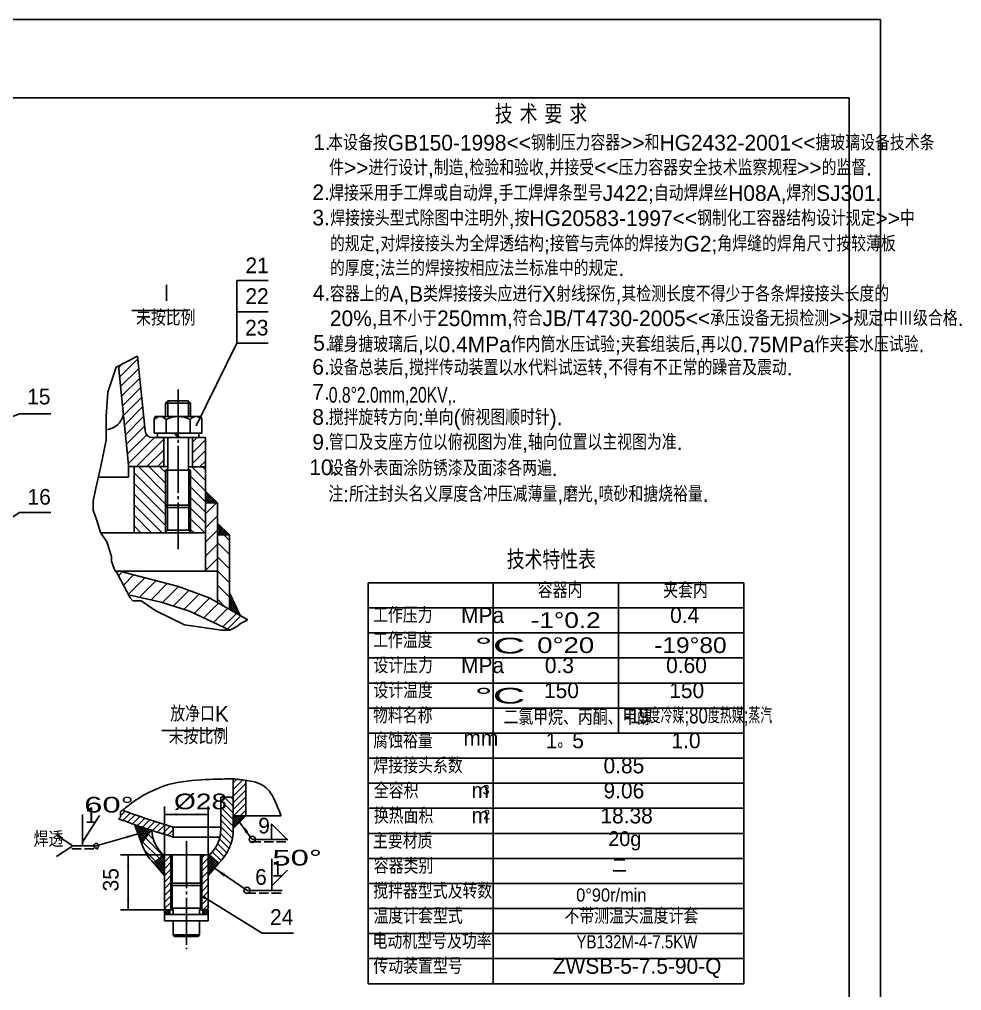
# Model space of a CAD drawing. Extents: x -33 to 587, y -220 to 621.
# Drawn here: x 286.2 to 587.1, y 310.8 to 620.8 of the extents above; entities that cross this region are included whole.
import ezdxf

# ---------------------------------------------------------------- set-up
doc = ezdxf.new("R2010")
doc.units = 0
doc.linetypes.add('DASHDOT', pattern=[18, 15, -1, 1, -1])
doc.linetypes.add('DASHED', pattern=[4, 3, -1])
doc.layers.get('0').update_dxf_attribs({"linetype": 'CONTINUOUS'})
for name, color, linetype in [('1', 7, 'CONTINUOUS'), ('2', 94, 'DASHDOT'), ('3', 2, 'DASHED'), ('5', 214, 'CONTINUOUS')]:
    doc.layers.add(name, color=color, linetype=linetype)
doc.styles.get("Standard").update_dxf_attribs({"font": 'isocp.shx', "width": 0.707, "bigfont": 'hztxt.shx'})
doc.styles.add('STYLE1', font='cadt_en.shx', dxfattribs={"width": 0.799282, "bigfont": 'cadt_hz.shx'})
doc.styles.add('STYLE11', font='cadt_en.shx', dxfattribs={"width": 1.565508, "bigfont": 'cadt_hz.shx'})
doc.styles.add('STYLE12', font='cadt_en.shx', dxfattribs={"width": 1.341857, "bigfont": 'cadt_hz.shx'})
doc.styles.add('STYLE13', font='cadt_en.shx', dxfattribs={"width": 1.565508, "bigfont": 'cadt_hz.shx'})
doc.styles.add('STYLE29', font='cadt_en.shx', dxfattribs={"width": 0.750162, "bigfont": 'cadt_hz.shx'})
doc.styles.add('STYLE30', font='cadt_en.shx', dxfattribs={"width": 2.161005, "bigfont": 'cadt_hz.shx'})
doc.styles.add('STYLE31', font='cadt_en.shx', dxfattribs={"width": 2.161005, "bigfont": 'cadt_hz.shx'})
doc.styles.add('STYLE32', font='cadt_en.shx', dxfattribs={"width": 1.248089, "bigfont": 'cadt_hz.shx'})
doc.styles.add('STYLE33', font='cadt_en.shx', dxfattribs={"width": 1.168867, "bigfont": 'cadt_hz.shx'})
doc.styles.add('STYLE34', font='cadt_en.shx', dxfattribs={"width": 1.315585, "bigfont": 'cadt_hz.shx'})
doc.styles.add('STYLE42', font='cadt_en.shx', dxfattribs={"width": 0.930657, "bigfont": 'cadt_hz.shx'})
doc.dimstyles.get("Standard").update_dxf_attribs({"dimtxt": 3.5, "dimasz": 4, "dimexe": 2, "dimexo": 0, "dimgap": 1, "dimtad": 1, "dimtoh": 1, "dimdec": 4, "dimzin": 0, "dimtxsty": 'STANDARD', "dimcen": 0, "dimazin": 3, "dimtfac": 1, "dimtdec": 4, "dimtmove": 0, "dimatfit": 3, "dimtolj": 1, "dimtzin": 0})

# ---------------------------------------------------------------- blocks, each defined once
blk = doc.blocks.new('*U155')
for p, q in [((324.21, 478.13), (332.91, 469.43)), ((327.6, 478.13), (332.91, 472.83)), ((331, 478.13), (332.91, 476.22)), ((322.85, 476.1), (332.91, 466.04)), ((322.85, 472.7), (332.91, 462.65)), ((322.85, 469.31), (332.91, 459.25)), ((331.82, 456.94), (322.85, 465.91)), ((328.42, 456.94), (322.85, 462.52)), ((325.03, 456.94), (322.85, 459.13, 1))]:
    blk.add_line(p, q)
blk = doc.blocks.new('*U156')
for p, q in [((323.92, 513.34), (317.14, 509.8, 1)), ((317.14, 509.8), (314.49, 501.84)), ((314.49, 501.84), (313.9, 494.18)), ((313.9, 494.18), (313.9, 486.52)), ((313.9, 486.52), (312.14, 477.68)), ((312.14, 477.68), (310.66, 471.2)), ((310.66, 471.2), (309.78, 467.07)), ((309.78, 467.07), (309.78, 464.13)), ((309.78, 464.13), (310.96, 460.88)), ((310.96, 460.88), (312.14, 457.05)), ((312.14, 457.05), (314.2, 454.11)), ((314.2, 454.11), (315.67, 449.39)), ((315.67, 449.39), (315.67, 447.92)), ((315.67, 447.92), (316.56, 445.27)), ((316.56, 445.27), (317.44, 444.09)), ((317.44, 444.09), (321.56, 436.13)), ((321.56, 436.13), (322.45, 435.25)), ((322.45, 435.25), (322.74, 435.25)), ((322.74, 435.25), (323.33, 435.25)), ((323.33, 435.25), (325.1, 435.25)), ((325.1, 435.25), (329.82, 432.01)), ((329.82, 432.01), (338.95, 427.58)), ((338.95, 427.58), (350.74, 425.82)), ((350.74, 425.82), (353.39, 425.82))]:
    blk.add_line(p, q)
blk = doc.blocks.new('*U157')
for p, q in [((341.51, 485.88), (342.95, 487.33, 1)), ((341.51, 482.49), (345.65, 486.63)), ((341.51, 479.09), (345.65, 483.24)), ((343.76, 477.95), (345.65, 479.84))]:
    blk.add_line(p, q)
blk = doc.blocks.new('*U158')
for p, q in [((345.65, 463.02), (349.17, 466.54, 1)), ((345.65, 458.5), (349.49, 462.34)), ((345.65, 453.97), (349.49, 457.81)), ((345.65, 449.45), (349.49, 453.29)), ((345.65, 444.92), (349.49, 448.76))]:
    blk.add_line(p, q)
blk = doc.blocks.new('*U159')
for p, q in [((345.65, 473.66), (341.51, 477.8)), ((345.65, 477.06), (344.75, 477.95)), ((345.65, 470.27), (340.91, 475.01)), ((345.65, 466.87), (340.91, 471.62)), ((345.65, 463.48), (340.91, 468.22)), ((345.65, 460.09), (340.91, 464.83)), ((345.4, 456.94), (340.91, 461.43)), ((342, 456.94), (340.91, 458.04, 1))]:
    blk.add_line(p, q)
blk = doc.blocks.new('*U160')
for p, q in [((356.6, 427.74), (356.76, 427.85)), ((356.76, 427.85), (356.93, 427.97)), ((356.93, 427.97), (357.1, 428.09)), ((357.1, 428.09), (357.28, 428.2)), ((357.28, 428.2), (357.47, 428.32)), ((357.47, 428.32), (357.66, 428.43)), ((357.66, 428.43), (357.87, 428.55)), ((357.87, 428.55), (358.08, 428.66)), ((358.08, 428.66), (358.28, 428.77)), ((358.28, 428.77), (358.49, 428.87)), ((358.49, 428.87), (358.68, 428.97)), ((358.68, 428.97), (358.86, 429.05)), ((358.86, 429.05), (359.02, 429.13)), ((359.02, 429.13), (359.15, 429.19)), ((353.39, 425.82), (353.52, 425.88, 1)), ((353.52, 425.88), (353.68, 425.96)), ((353.68, 425.96), (353.86, 426.04)), ((353.86, 426.04), (354.06, 426.14)), ((354.06, 426.14), (354.26, 426.24)), ((354.26, 426.24), (354.47, 426.35)), ((354.47, 426.35), (354.68, 426.46)), ((354.68, 426.46), (354.88, 426.57)), ((354.88, 426.57), (355.08, 426.69)), ((355.08, 426.69), (355.26, 426.8)), ((355.26, 426.8), (355.44, 426.92)), ((355.44, 426.92), (355.62, 427.04)), ((355.62, 427.04), (355.78, 427.15)), ((355.78, 427.15), (355.95, 427.27)), ((355.95, 427.27), (356.11, 427.39)), ((356.11, 427.39), (356.27, 427.5)), ((356.27, 427.5), (356.43, 427.62)), ((356.43, 427.62), (356.6, 427.74))]:
    blk.add_line(p, q)
blk = doc.blocks.new('*U161')
at = {"layer": '5'}
for p, q in [((345.65, 469.55), (346.01, 469.91)), ((345.65, 469.62), (348.73, 466.54)), ((345.65, 468.85), (346.36, 469.56)), ((345.65, 468.14), (346.72, 469.21)), ((345.65, 468.92), (348.02, 466.54)), ((345.65, 467.43), (347.08, 468.87)), ((345.65, 466.72), (347.44, 468.52)), ((345.65, 468.21), (347.31, 466.54)), ((346.18, 466.54), (347.8, 468.17)), ((345.65, 467.5), (346.61, 466.54)), ((345.65, 466.8), (345.9, 466.54, 1)), ((346.88, 466.54), (348.16, 467.82)), ((347.59, 466.54), (348.52, 467.48)), ((347.9, 468.08), (349.43, 466.54)), ((348.3, 466.54), (348.88, 467.13)), ((349, 466.54), (349.24, 466.78))]:
    blk.add_line(p, q, dxfattribs=at)
blk = doc.blocks.new('*U162')
at = {"layer": '5'}
for p, q in [((349.49, 459.96), (349.54, 460.01)), ((349.49, 459.25), (349.9, 459.66)), ((352.57, 456.34), (349.49, 459.42)), ((349.49, 458.54), (350.25, 459.31)), ((349.49, 457.84), (350.61, 458.96)), ((351.86, 456.34), (349.49, 458.71)), ((349.49, 457.13), (350.97, 458.62)), ((349.49, 456.42), (351.33, 458.27)), ((351.15, 456.34), (349.49, 458.01)), ((350.45, 456.34), (349.49, 457.3)), ((349.74, 456.34), (349.49, 456.59, 1)), ((350.11, 456.34), (351.69, 457.92)), ((350.82, 456.34), (352.05, 457.57)), ((351.53, 456.34), (352.41, 457.23)), ((353.27, 456.34), (351.75, 457.87)), ((352.24, 456.34), (352.77, 456.88)), ((352.94, 456.34), (353.13, 456.53))]:
    blk.add_line(p, q, dxfattribs=at)
blk = doc.blocks.new('*U163')
at = {"layer": '5'}
for p, q in [((353.33, 437.63), (353.37, 437.68)), ((353.83, 436.7), (353.33, 437.2)), ((353.33, 436.93), (353.59, 437.19)), ((353.33, 436.22), (353.82, 436.71)), ((354.44, 435.37), (353.33, 436.49)), ((353.33, 435.51), (354.04, 436.23)), ((355.06, 434.05), (353.33, 435.78)), ((353.33, 434.81), (354.27, 435.75)), ((353.33, 434.1), (354.49, 435.27)), ((355.68, 432.72), (353.33, 435.07)), ((353.33, 433.39), (354.72, 434.78)), ((356.3, 431.4), (353.33, 434.37)), ((353.33, 432.68), (354.94, 434.3)), ((356.05, 430.93), (353.33, 433.66)), ((354.44, 431.84), (353.33, 432.95, 1)), ((353.64, 432.29), (355.17, 433.82)), ((354.09, 432.04), (355.39, 433.34)), ((354.55, 431.78), (355.62, 432.85)), ((355, 431.53), (355.84, 432.37)), ((355.45, 431.27), (356.07, 431.89)), ((355.9, 431.02), (356.29, 431.41)), ((356.36, 430.76), (356.52, 430.93))]:
    blk.add_line(p, q, dxfattribs=at)
blk = doc.blocks.new('*U164')
for p, q in [((318.25, 365.85), (318.18, 365.79)), ((318.33, 365.92), (318.25, 365.85)), ((318.4, 366.01), (318.33, 365.92)), ((318.46, 366.11), (318.4, 366.01)), ((318.51, 366.22), (318.46, 366.11)), ((318.49, 367.71), (318.47, 367.56)), ((318.47, 367.56), (318.48, 367.4)), ((318.48, 367.4), (318.49, 367.22)), ((318.52, 367.83), (318.49, 367.71)), ((318.49, 367.22), (318.51, 367.04)), ((318.51, 367.04), (318.53, 366.86)), ((318.54, 366.36), (318.51, 366.22)), ((318.58, 367.94), (318.52, 367.83)), ((318.53, 366.86), (318.55, 366.68)), ((318.55, 366.51), (318.54, 366.36)), ((318.55, 366.68), (318.55, 366.51)), ((318.65, 368.03), (318.58, 367.94)), ((318.72, 368.1), (318.65, 368.03)), ((318.8, 368.16), (318.72, 368.1)), ((318.89, 368.21), (318.8, 368.16)), ((318.96, 368.25), (318.89, 368.21)), ((319.03, 368.28), (318.96, 368.25)), ((319.08, 368.3), (319.03, 368.28)), ((319.12, 368.32), (319.08, 368.3)), ((319.14, 368.33), (319.12, 368.32)), ((319.16, 368.34), (319.14, 368.33)), ((319.17, 368.34), (319.16, 368.34)), ((319.18, 368.34), (319.17, 368.34)), ((319.18, 368.35), (319.18, 368.35, 1)), ((319.18, 368.35), (319.18, 368.34)), ((317.91, 365.63), (317.9, 365.62)), ((317.9, 365.62), (317.9, 365.62)), ((317.92, 365.63), (317.91, 365.63)), ((317.93, 365.64), (317.92, 365.63)), ((317.96, 365.66), (317.93, 365.64)), ((318, 365.68), (317.96, 365.66)), ((318.05, 365.71), (318, 365.68)), ((318.11, 365.75), (318.05, 365.71)), ((318.18, 365.79), (318.11, 365.75))]:
    blk.add_line(p, q)
blk = doc.blocks.new('*U165')
at = {"layer": '5'}
for p, q in [((323.52, 362.35), (323.75, 362.58)), ((326.29, 359.3), (323.69, 361.89)), ((326.59, 359.7), (323.71, 362.58)), ((323.72, 361.84), (324.46, 362.58)), ((323.91, 361.32), (325.17, 362.58)), ((324.11, 360.81), (325.87, 362.58)), ((325.99, 358.89), (324.13, 360.75)), ((324.3, 360.3), (326.58, 362.58)), ((326.89, 360.11), (324.42, 362.58)), ((324.5, 359.79), (327.11, 362.41)), ((324.69, 359.28), (327.65, 362.23)), ((324.89, 358.76), (328.18, 362.06)), ((325.08, 358.25), (326.73, 359.9)), ((327.19, 360.52), (325.13, 362.58)), ((327.48, 360.93), (325.84, 362.58)), ((327.78, 361.34), (326.54, 362.58)), ((328.08, 361.75), (327.57, 362.25)), ((325.69, 358.48), (324.57, 359.61)), ((325.39, 358.07), (325, 358.46, 1))]:
    blk.add_line(p, q, dxfattribs=at)
blk = doc.blocks.new('*U166')
at = {"layer": '5'}
for p, q in [((323.13, 363.37), (323.42, 363.66)), ((323.71, 362.58), (323.26, 363.03, 1)), ((324.42, 362.58), (323.31, 363.69)), ((323.33, 362.86), (323.94, 363.48)), ((323.75, 362.58), (324.47, 363.3)), ((325.13, 362.58), (324.38, 363.32)), ((324.46, 362.58), (325, 363.12)), ((325.17, 362.58), (325.52, 362.94)), ((325.84, 362.58), (325.45, 362.96)), ((325.87, 362.58), (326.05, 362.76)), ((326.54, 362.58), (326.52, 362.6)), ((326.58, 362.58), (326.58, 362.58))]:
    blk.add_line(p, q, dxfattribs=at)
blk = doc.blocks.new('*U167')
at = {"layer": '5'}
for p, q in [((329.64, 350.98), (332.54, 353.87)), ((332.54, 352.71), (331.68, 353.58)), ((332.54, 353.42), (332.06, 353.9)), ((329.32, 351.36), (330.8, 352.84, 1)), ((332.54, 348.47), (329.37, 351.64)), ((332.54, 349.18), (329.75, 351.96)), ((329.96, 350.59), (332.54, 353.17)), ((332.54, 349.89), (330.14, 352.29)), ((330.28, 350.21), (332.54, 352.46)), ((332.54, 350.59), (330.52, 352.61)), ((330.61, 349.82), (332.54, 351.75)), ((332.54, 351.3), (330.91, 352.93)), ((330.93, 349.44), (332.54, 351.05)), ((331.25, 349.05), (332.54, 350.34)), ((332.54, 352.01), (331.29, 353.25)), ((332.54, 347.76), (331.27, 349.03)), ((331.58, 348.67), (332.54, 349.63)), ((331.9, 348.28), (332.54, 348.92)), ((332.22, 347.9), (332.54, 348.22))]:
    blk.add_line(p, q, dxfattribs=at)
blk = doc.blocks.new('*U168')
at = {"layer": '5'}
for p, q in [((332.54, 347.55), (333.73, 348.75, 1)), ((332.54, 345.43), (335.04, 347.93)), ((332.54, 343.31), (335.04, 345.81)), ((332.54, 341.19), (334.54, 343.19)), ((332.54, 339.07), (334.54, 341.07)), ((332.61, 337.02), (334.54, 338.95))]:
    blk.add_line(p, q, dxfattribs=at)
blk = doc.blocks.new('*U169')
at = {"layer": '5'}
for p, q in [((346.54, 353.07), (344.04, 350.57, 1)), ((346.54, 350.95), (344.04, 348.45))]:
    blk.add_line(p, q, dxfattribs=at)
blk = doc.blocks.new('*U170')
at = {"layer": '5'}
for p, q in [((346.54, 348.82), (344.04, 346.32, 1)), ((346.54, 346.7), (344.36, 344.52)), ((344.54, 342.58), (346.54, 344.58)), ((344.54, 340.46), (346.54, 342.46)), ((344.54, 338.34), (346.54, 340.34)), ((344.91, 336.59), (346.54, 338.22))]:
    blk.add_line(p, q, dxfattribs=at)
blk = doc.blocks.new('*U171')
at = {"layer": '5'}
for p, q in [((332.54, 336.24), (332.89, 336.59)), ((332.54, 335.53), (333.6, 336.59)), ((333.74, 335.09), (332.54, 336.29)), ((333.03, 335.09), (332.54, 335.59, 1)), ((332.81, 335.09), (334.29, 336.57)), ((334.29, 335.25), (332.95, 336.59)), ((333.51, 335.09), (334.29, 335.87)), ((334.29, 335.96), (333.65, 336.59)), ((334.22, 335.09), (334.29, 335.16))]:
    blk.add_line(p, q, dxfattribs=at)
blk = doc.blocks.new('*U172')
at = {"layer": '5'}
for p, q in [((344.79, 336.47), (344.91, 336.59)), ((344.79, 335.76), (345.62, 336.59)), ((345.76, 335.09), (344.79, 336.06)), ((345.05, 335.09), (344.79, 335.36, 1)), ((344.83, 335.09), (346.33, 336.59)), ((346.47, 335.09), (344.97, 336.59)), ((345.53, 335.09), (346.54, 336.1)), ((346.54, 335.73), (345.67, 336.59)), ((346.24, 335.09), (346.54, 335.39)), ((346.54, 336.43), (346.38, 336.59))]:
    blk.add_line(p, q, dxfattribs=at)
blk = doc.blocks.new('*U173')
at = {"layer": '5'}
for p, q in [((332.54, 353.92), (332.72, 354.09, 1)), ((332.54, 351.79), (334.84, 354.09)), ((332.54, 349.67), (335.04, 352.17)), ((333.73, 348.75), (335.04, 350.05))]:
    blk.add_line(p, q, dxfattribs=at)
blk = doc.blocks.new('*U174')
at = {"layer": '5'}
for p, q in [((346.54, 354.01), (346.62, 354.09)), ((346.54, 353.3), (347.08, 353.84)), ((349.31, 350.82), (346.54, 353.6)), ((346.54, 352.59), (347.47, 353.52)), ((349.63, 351.21), (346.75, 354.09)), ((346.54, 351.89), (347.85, 353.2)), ((348.99, 350.44), (346.54, 352.89)), ((346.54, 351.18), (348.24, 352.88)), ((346.54, 350.47), (348.62, 352.55)), ((346.54, 349.77), (349, 352.23)), ((348.67, 350.06), (346.54, 352.18)), ((346.54, 349.06), (349.39, 351.91)), ((346.54, 348.35), (349.77, 351.59)), ((348.34, 349.67), (346.54, 351.48)), ((348.02, 349.29), (346.54, 350.77)), ((347.7, 348.9), (346.54, 350.06)), ((347.38, 348.52), (346.54, 349.35)), ((347.05, 348.13), (346.54, 348.65)), ((346.54, 347.64), (347.19, 348.29)), ((346.73, 347.75), (346.54, 347.94, 1))]:
    blk.add_line(p, q, dxfattribs=at)
blk = doc.blocks.new('*U175')
at = {"layer": '5'}
for p, q in [((318.55, 366.57), (320.02, 368.04, 1)), ((319.24, 365.13), (321.58, 367.48)), ((320.8, 364.57), (323.15, 366.93)), ((322.37, 364.02), (324.72, 366.38)), ((323.94, 363.48), (326.31, 365.84)), ((325.52, 362.94), (327.9, 365.31)), ((327.29, 362.58), (329.49, 364.78)), ((329.41, 362.58), (331.1, 364.27)), ((331.53, 362.58), (332.71, 363.76)), ((333.65, 362.58), (334.33, 363.26))]:
    blk.add_line(p, q, dxfattribs=at)
blk = doc.blocks.new('*U176')
at = {"layer": '5'}
for p, q in [((327.11, 362.41), (327.29, 362.58, 1)), ((328.71, 361.88), (329.41, 362.58)), ((330.32, 361.37), (331.53, 362.58)), ((331.93, 360.86), (333.65, 362.58)), ((333.55, 360.36), (335.32, 362.13)), ((335.18, 359.86), (335.32, 360.01))]:
    blk.add_line(p, q, dxfattribs=at)
blk = doc.blocks.new('*U177')
for p, q in [((354.54, 378.39), (354.54, 378.39, 1)), ((354.54, 378.39), (354.56, 378.39)), ((354.56, 378.39), (354.62, 378.38)), ((354.62, 378.38), (354.72, 378.37)), ((354.72, 378.37), (354.9, 378.35)), ((354.9, 378.35), (355.16, 378.32)), ((355.16, 378.32), (355.52, 378.28)), ((355.52, 378.28), (356, 378.23)), ((356, 378.23), (356.61, 378.17)), ((356.61, 378.17), (357.34, 378.08)), ((357.34, 378.08), (358.14, 377.98)), ((358.14, 377.98), (359, 377.85)), ((359, 377.85), (359.89, 377.69)), ((359.89, 377.69), (360.79, 377.51)), ((360.79, 377.51), (361.66, 377.29)), ((361.66, 377.29), (362.47, 377.03)), ((362.47, 377.03), (363.22, 376.74)), ((363.22, 376.74), (363.9, 376.4)), ((363.9, 376.4), (364.51, 376)), ((364.51, 376), (365.08, 375.55)), ((365.08, 375.55), (365.61, 375.02)), ((365.61, 375.02), (366.1, 374.42)), ((366.1, 374.42), (366.57, 373.74)), ((366.57, 373.74), (367.03, 372.96)), ((367.03, 372.96), (367.49, 372.09)), ((367.49, 372.09), (367.93, 371.15)), ((367.93, 371.15), (368.36, 370.17)), ((368.36, 370.17), (368.77, 369.19)), ((368.77, 369.19), (369.14, 368.24)), ((369.14, 368.24), (369.48, 367.35)), ((369.48, 367.35), (369.78, 366.55))]:
    blk.add_line(p, q)
blk = doc.blocks.new('*U178')
at = {"layer": '5'}
for p, q in [((354.54, 377.1), (355.7, 378.27, 1)), ((354.54, 374.98), (357.6, 378.05)), ((354.54, 372.86), (358.54, 376.86)), ((354.54, 370.74), (358.54, 374.74)), ((354.54, 368.62), (358.54, 372.62)), ((354.6, 366.55), (358.54, 370.5)), ((356.72, 366.55), (358.54, 368.37))]:
    blk.add_line(p, q, dxfattribs=at)
blk = doc.blocks.new('*U179')
at = {"layer": '5'}
for p, q in [((354.54, 366.5), (354.6, 366.55)), ((354.54, 365.79), (355.3, 366.55)), ((354.54, 365.08), (356.01, 366.55)), ((354.54, 364.37), (356.72, 366.55)), ((354.54, 363.67), (357.42, 366.55)), ((354.54, 362.96), (358.13, 366.55)), ((356.46, 364.48), (354.54, 366.4)), ((356.81, 364.84), (355.1, 366.55)), ((357.17, 365.19), (355.8, 366.55)), ((357.52, 365.54), (356.51, 366.55)), ((357.88, 365.89), (357.22, 366.55)), ((358.23, 366.25), (357.92, 366.55)), ((356.1, 364.13), (354.54, 365.7)), ((355.75, 363.78), (354.54, 364.99)), ((355.39, 363.43), (354.54, 364.28)), ((355.04, 363.08), (354.54, 363.57)), ((354.68, 362.72), (354.54, 362.87, 1))]:
    blk.add_line(p, q, dxfattribs=at)
blk = doc.blocks.new('*U180')
for p, q in [((346.89, 378.19), (348.08, 378.24)), ((348.08, 378.24), (349.16, 378.28)), ((349.16, 378.28), (350.14, 378.31)), ((350.14, 378.31), (351.01, 378.33)), ((351.01, 378.33), (351.78, 378.35)), ((351.78, 378.35), (352.44, 378.36)), ((352.44, 378.36), (353, 378.37)), ((353, 378.37), (353.46, 378.38)), ((353.46, 378.38), (353.81, 378.38)), ((353.81, 378.38), (354.08, 378.38)), ((354.08, 378.38), (354.27, 378.39)), ((354.27, 378.39), (354.4, 378.39)), ((354.4, 378.39), (354.48, 378.39)), ((354.48, 378.39), (354.54, 378.39)), ((354.52, 378.39), (354.54, 378.39)), ((328.69, 374.61), (329.88, 375.15)), ((329.88, 375.15), (331.14, 375.65)), ((331.14, 375.65), (332.45, 376.12)), ((332.45, 376.12), (333.82, 376.54)), ((333.82, 376.54), (335.25, 376.91)), ((335.25, 376.91), (336.73, 377.21)), ((336.73, 377.21), (338.24, 377.47)), ((338.24, 377.47), (339.77, 377.67)), ((339.77, 377.67), (341.29, 377.84)), ((341.29, 377.84), (342.78, 377.96)), ((342.78, 377.96), (344.22, 378.06)), ((344.22, 378.06), (345.6, 378.14)), ((345.6, 378.14), (346.89, 378.19)), ((323.69, 371.78), (324.56, 372.34)), ((324.56, 372.34), (325.49, 372.92)), ((325.49, 372.92), (326.49, 373.49)), ((326.49, 373.49), (327.56, 374.06)), ((327.56, 374.06), (328.69, 374.61)), ((319.81, 368.85), (320.11, 369.1)), ((320.11, 369.1), (320.51, 369.42)), ((320.51, 369.42), (320.98, 369.8)), ((320.98, 369.8), (321.54, 370.24)), ((321.54, 370.24), (322.18, 370.72)), ((322.18, 370.72), (322.9, 371.23)), ((322.9, 371.23), (323.69, 371.78)), ((319.18, 368.35), (319.2, 368.36)), ((319.18, 368.35), (319.18, 368.35, 1)), ((319.2, 368.36), (319.23, 368.39)), ((319.23, 368.39), (319.3, 368.44)), ((319.3, 368.44), (319.41, 368.53)), ((319.41, 368.53), (319.58, 368.67)), ((319.58, 368.67), (319.81, 368.85))]:
    blk.add_line(p, q)
blk = doc.blocks.new('*U181')
at = {"layer": '5'}
for p, q in [((332.54, 354.09), (324.42, 354.09, 1)), ((333.04, 336.59), (327.1, 336.59))]:
    blk.add_line(p, q, dxfattribs=at)
blk = doc.blocks.new('*D182')
for p, q in [((332.54, 354.09), (332.54, 369.56)), ((346.54, 354.09), (346.54, 369.56)), ((332.54, 367.06), (346.54, 367.06))]:
    blk.add_line(p, q)
for points in [[(332.54, 367.06), (336.54, 367.56), (336.54, 366.56)], [(346.54, 367.06), (342.54, 366.56), (342.54, 367.56)]]:
    blk.add_solid(points)
at = {"insert": (335.6, 368.49), "char_height": 5, "attachment_point": 7, "style": 'STYLE12'}
blk.add_mtext('%%c28', dxfattribs=at)
blk = doc.blocks.new('*D183')
for p, q in [((324.42, 354.09), (318.48, 354.09)), ((320.98, 336.59), (320.98, 354.09)), ((327.1, 336.59), (318.48, 336.59))]:
    blk.add_line(p, q)
for points in [[(320.98, 354.09), (321.48, 350.09), (320.48, 350.09)], [(320.98, 336.59), (320.48, 340.59), (321.48, 340.59)]]:
    blk.add_solid(points)
at = {"style": 'STYLE1'}
blk.add_text('35', height=5, rotation=90, dxfattribs=at).set_placement((317.89, 342.45))
blk = doc.blocks.new('*U184')
blk.add_line((356.54, 364.57), (360.58, 359.06))
blk.add_solid([(356.54, 364.57), (359.31, 361.64), (358.5, 361.05)])
blk = doc.blocks.new('*U185')
blk.add_line((348.48, 349.83), (358.91, 342.79))
blk.add_solid([(348.48, 349.83), (352.07, 348.01), (351.51, 347.18)])
blk = doc.blocks.new('*U186')
blk.add_line((324.11, 360.81), (310.74, 357))
blk.add_solid([(324.11, 360.81), (320.4, 359.23), (320.12, 360.19)])
blk = doc.blocks.new('*U225')
at = {"style": 'STYLE1'}
blk.add_text('注:所注封头名义厚度含冲压减薄量,磨光,喷砂和搪烧裕量.', height=5, dxfattribs=at).set_placement((384.89, 466.8))
blk = doc.blocks.new('*U226')
at = {"style": 'STYLE1'}
for s, p in [('0.4', (494.03, 428.16)), ('0.3', (454.03, 412.16)), ('0.60', (492.76, 412.16)), ('150', (453.76, 404.16)), ('150', (493.76, 404.16)), ('二氯甲烷、丙酮、甲醇', (440.82, 395.54))]:
    blk.add_text(s, height=5, dxfattribs=at).set_placement(p)
at = {"style": 'STYLE1', "width": 0.803261}
blk.add_text('-19度冷媒;80度热媒;蒸汽', height=5, dxfattribs=at).set_placement((479.41, 396.09))
at = {"char_height": 5, "attachment_point": 7}
for s, insert, style in [('-1%%d0.2', (449.5, 426.49), 'STYLE32'), ('0%%d20', (451.59, 418.49), 'STYLE34'), ('-19%%d80', (488.96, 418.49), 'STYLE33')]:
    blk.add_mtext(s, dxfattribs=dict(at, insert=insert, style=style))

msp = doc.modelspace()

# ---------------------------------------------------------------- linework, layer by layer
for p, q in [((-32.77011, 620.83141), (561.22989, 620.83141)), ((561.22989, 620.83141), (561.22989, -220.16859)), ((561.22989, 620.83141), (561.22989, 595.83141)), ((355.63733, 517.52005), (355.63733, 537.52005, 1)), ((342.6953, 491.05641), (355.63733, 517.52005)), ((324.0066, 512.50586), (318.24941, 506.74867)), ((318.73964, 510.63297), (317.93561, 509.82895, 6.28319)), ((324.3204, 509.42558), (318.56322, 503.66839)), ((324.63421, 506.34531), (318.87702, 500.58812)), ((324.94801, 503.26503), (319.19082, 497.50784)), ((325.26181, 500.18475), (319.50462, 494.42757)), ((325.57561, 497.10448), (319.81843, 491.34729)), ((333.58095, 494.05871), (333.58095, 498.96274)), ((340.22957, 494.05871), (340.22957, 498.96274)), ((141.05944, 436.66724), (286.26189, 494.94852, 1)), ((325.88942, 494.0242), (320.13223, 488.26701)), ((326.20322, 490.94392), (320.44603, 485.18674)), ((326.87186, 488.21848), (320.75983, 482.10646)), ((329.37289, 487.32544), (321.07364, 479.02618)), ((323.57196, 478.13043), (332.30531, 486.86378)), ((326.96604, 478.13043), (332.30531, 483.4697)), ((330.36012, 478.13043), (332.30531, 480.07562)), ((333.51298, 465.16258), (333.51298, 476.96741)), ((340.29754, 465.16258), (340.29754, 476.96741)), ((332.9053, 465.77025), (332.9053, 457.13605)), ((340.90522, 465.77025), (340.90522, 457.13605)), ((286.23089, 463.42305), (190.39144, 400.27747)), ((322.74973, 456.94373), (322.84801, 457.04201)), ((351.49402, 456.34073), (353.32754, 454.50722)), ((349.48758, 453.82174), (353.32754, 449.98178)), ((349.48758, 449.2963), (353.32754, 445.45634)), ((318.82616, 444.18738), (317.87861, 443.23982)), ((322.70422, 443.54), (319.42388, 440.25966)), ((349.48758, 444.77087), (353.32754, 440.9309)), ((320.8721, 437.18244), (326.29711, 442.60745)), ((324.78575, 436.57065), (329.88258, 441.66748)), ((333.46804, 440.72751), (328.29686, 435.55633)), ((349.48758, 440.24543), (353.32754, 436.40547)), ((437.55124, 312.99093), (437.55124, 440.99093)), ((477.55124, 440.99093), (477.55124, 392.99093)), ((337.05406, 439.78809), (331.96345, 434.69748)), ((335.39484, 433.60343), (340.34671, 438.5553)), ((338.82623, 432.50938), (343.63937, 437.32252)), ((342.07269, 431.2304), (346.93202, 436.08973)), ((345.13298, 429.76525), (349.8113, 434.44357)), ((351.98744, 433.22013), (349.48758, 435.71999)), ((348.19326, 428.3001), (352.70812, 432.81496)), ((351.32141, 426.99252), (355.54752, 431.21863)), ((517.55124, 432.99093), (397.55124, 432.99093, 1)), ((356.96844, 430.41977), (352.69398, 426.14531)), ((517.55124, 424.99093), (397.55124, 424.99093)), ((397.55124, 416.99093), (517.55124, 416.99093, 1)), ((397.55124, 408.99093), (517.55124, 408.99093, 1)), ((397.55124, 400.99093), (517.55124, 400.99093)), ((397.55124, 392.99093), (517.55124, 392.99093, 1)), ((517.55124, 392.99093), (397.55124, 392.99093, 1)), ((517.55124, 384.99093), (397.55124, 384.99093)), ((517.55124, 376.99093), (397.55124, 376.99093, 1)), ((397.55124, 368.99093), (517.55124, 368.99093)), ((306.32746, 366.9812), (306.32746, 356.92592, 1.003)), ((306.32746, 358.18283), (311.85786, 366.72981)), ((303.31393, 356.99818), (298.03186, 360.44527)), ((517.55124, 360.99093), (397.55124, 360.99093)), ((517.55124, 360.99093), (397.55124, 360.99093, 1)), ((303.31393, 356.99818), (298.03186, 353.5511)), ((334.53858, 336.84285), (334.53858, 354.09285)), ((344.53858, 336.84285), (344.53858, 354.09285)), ((397.55124, 352.99093), (517.55124, 352.99093, 1)), ((335.03858, 337.09285), (335.03858, 344.84285)), ((344.03858, 337.09285), (344.03858, 344.84285)), ((397.55124, 344.99093), (517.55124, 344.99093, 1)), ((517.55124, 344.99093), (397.55124, 344.99093, 1)), ((345.37702, 340.48995), (363.76621, 329.09339)), ((517.55124, 336.99093), (397.55124, 336.99093)), ((517.55124, 328.99093), (397.55124, 328.99093)), ((397.55124, 320.99093), (517.55124, 320.99093))]:
    msp.add_line(p, q)
msp.add_circle((310.74255, 356.99611), 0.78529)
at = {"layer": '1'}
for p, q in [((-22.77011, 595.83141), (551.22989, 595.83141)), ((551.22989, 595.83141), (551.22989, -210.16859)), ((365.63733, 537.52005), (355.63733, 537.52005)), ((365.63733, 527.52005), (355.63733, 527.52005)), ((365.63733, 517.52005), (355.63733, 517.52005)), ((326.35213, 489.48218), (323.92195, 513.33679)), ((321.1177, 478.59361), (317.89841, 510.19407)), ((333.70529, 499.08709), (332.9053, 498.28709, 6.28319)), ((332.9053, 494.05871), (332.9053, 498.28709, 6.28319)), ((332.9053, 498.28709), (340.90522, 498.28709)), ((333.70529, 499.08709), (340.10523, 499.08709)), ((340.10523, 499.08709), (340.90522, 498.28709)), ((340.90522, 494.05871), (340.90522, 498.28709)), ((286.26189, 494.94852), (296.26189, 494.94852, 1)), ((329.63409, 494.05871), (329.28409, 493.30872, 6.28319)), ((329.28409, 488.72543), (329.28409, 493.30872)), ((329.63409, 494.05871), (344.17643, 494.05871)), ((333.09467, 488.72543), (333.09467, 493.05872)), ((340.71585, 488.72543), (340.71585, 493.05872)), ((344.17643, 494.05871), (344.52643, 493.30872)), ((344.52643, 488.72543), (344.52643, 493.30872)), ((345.70087, 487.32544), (328.73975, 487.32544)), ((329.28409, 488.72543), (344.52643, 488.72543)), ((330.28408, 488.72543), (330.28408, 487.32544)), ((332.30531, 487.32544), (332.30531, 478.13043)), ((333.61512, 477.6074), (333.61512, 487.32544)), ((336.90526, 487.32544), (335.50527, 488.72543)), ((336.14795, 488.72543), (337.54794, 487.32544)), ((340.1954, 477.6074), (340.1954, 487.32544)), ((341.50521, 487.32544), (341.50521, 477.95293)), ((343.52644, 488.72543), (343.52644, 487.32544)), ((345.64762, 444.74519), (345.64762, 487.32544)), ((321.1177, 474.72515), (321.1177, 478.59361)), ((333.61512, 478.13043), (321.1177, 478.13043)), ((322.84801, 478.13043), (322.84801, 456.94373)), ((345.64762, 477.95293), (340.1954, 477.95293)), ((321.1177, 474.72515), (311.4634, 474.72515)), ((340.90522, 476.96741), (332.9053, 476.96741)), ((332.9053, 465.77025), (332.9053, 476.96741)), ((340.90522, 465.77025), (340.90522, 476.96741)), ((349.48758, 466.54482), (345.64762, 470.25539)), ((333.70529, 464.97026), (332.9053, 465.77025)), ((332.9053, 465.77025), (340.90522, 465.77025)), ((333.51298, 465.16258), (333.51298, 457.74372)), ((340.10523, 464.97026), (340.90522, 465.77025, 6.28319)), ((340.29754, 465.16258), (340.29754, 457.74372)), ((349.48758, 466.54482), (345.64762, 466.54482)), ((349.48758, 434.62557), (349.48758, 466.54482)), ((286.23089, 463.42305), (296.23089, 463.42305)), ((333.70529, 464.97026), (340.10523, 464.97026)), ((353.32754, 456.34073), (349.48758, 460.05131)), ((345.64762, 456.94373), (312.21153, 456.94373)), ((332.71298, 456.94373), (333.51298, 457.74372)), ((333.51298, 457.74372), (340.29754, 457.74372)), ((341.09754, 456.94373), (340.29754, 457.74372)), ((353.32754, 456.34073), (349.48758, 456.34073)), ((353.32754, 432.46671), (353.32754, 456.34073)), ((349.48758, 444.74519), (316.94568, 444.74519)), ((337.06025, 439.78577), (318.14284, 444.74519)), ((517.55124, 440.99093), (397.55124, 440.99093, 1)), ((397.55124, 312.99093), (397.55124, 440.99093)), ((517.55124, 312.99093), (517.55124, 440.99093, 1)), ((331.54209, 434.83182), (321.02031, 437.18082)), ((346.78606, 436.14438), (337.06025, 439.78577)), ((353.32754, 437.76723), (356.67741, 430.58339)), ((331.54209, 434.83182), (340.54769, 431.96052)), ((346.78606, 436.14438), (359.15383, 429.19113)), ((340.54769, 431.96052), (353.38026, 425.81675)), ((354.53858, 362.36699), (354.53858, 378.39041)), ((358.53858, 377.91644), (358.53858, 366.55216)), ((350.53858, 362.36699), (350.53858, 372.57814)), ((354.53858, 372.57814), (350.53858, 372.57814)), ((358.53858, 366.55216), (354.53709, 362.57814)), ((354.53858, 366.55216), (369.77817, 366.55216)), ((325.23283, 357.8564), (322.96189, 363.8133)), ((335.32439, 362.9517), (335.32439, 359.81853)), ((335.32439, 362.9517), (350.53858, 362.9517)), ((328.28523, 362.02129), (325.23283, 357.8564)), ((335.32439, 359.81853), (350.2393, 359.81853)), ((329.19951, 351.49944), (332.29022, 354.09285)), ((332.29022, 354.09285), (332.53858, 354.09285)), ((332.53858, 354.09285), (332.53858, 337.09285)), ((332.53858, 354.09285), (346.53858, 354.09285)), ((335.03858, 354.09285), (335.03858, 344.84285)), ((344.03858, 354.09285), (344.03858, 344.84285)), ((346.53858, 354.09285), (346.78694, 354.09285)), ((346.53858, 354.09285), (346.53858, 337.09285, 1)), ((349.87765, 351.49944), (346.78694, 354.09285)), ((329.19951, 351.49944), (332.53858, 347.52009, 6.28319)), ((349.87765, 351.49944), (346.53858, 347.52009)), ((334.53858, 344.34285), (335.28858, 345.09285)), ((334.53858, 344.34285), (344.53858, 344.34285)), ((334.53858, 344.34285), (334.53858, 337.09285)), ((335.28858, 345.09285), (343.78858, 345.09285, 6.28319)), ((343.78858, 345.09285), (344.53858, 344.34285)), ((344.53858, 344.34285), (344.53858, 337.09285)), ((332.53858, 337.09285), (333.03858, 336.59285)), ((332.53858, 333.09285), (332.53858, 336.59285)), ((335.28858, 336.59285), (332.53858, 336.59285)), ((346.53858, 335.09285), (332.53858, 335.09285, 6.28319)), ((334.28858, 336.59285), (334.78858, 337.09285)), ((334.28858, 336.59285), (334.28858, 335.09285)), ((344.53858, 337.09285), (334.53858, 337.09285)), ((335.28858, 336.59285), (335.28858, 335.59285, 6.28319)), ((343.78858, 336.59285), (343.78858, 335.59285, 6.28319)), ((343.78858, 336.59285), (346.53858, 336.59285)), ((344.78858, 336.59285), (344.28858, 337.09285)), ((344.78858, 336.59285), (344.78858, 335.09285)), ((346.03858, 336.59285), (346.53858, 337.09285)), ((346.53858, 333.09285), (346.53858, 336.59285)), ((332.53858, 333.09285), (346.53858, 333.09285)), ((335.28858, 333.09285), (335.28858, 328.59285)), ((339.53858, 333.09285), (339.53858, 328.13059)), ((343.78858, 328.59285), (343.78858, 333.09285)), ((373.76621, 329.09339), (363.76621, 329.09339, 6.28319)), ((335.28858, 328.59285), (335.78858, 328.09285)), ((335.28858, 328.59285), (343.78858, 328.59285)), ((343.28858, 328.09285), (335.78858, 328.09285)), ((343.28858, 328.09285), (343.78858, 328.59285)), ((517.55124, 312.99093), (397.55124, 312.99093, 1))]:
    msp.add_line(p, q, dxfattribs=at)
for centre, radius, start, end in [((313.43872, 495.9889), 6.16041, 274.3238627, 348.3522388), ((331.18938, 491.74363), 2.31508, 34.6146661, 145.3853339), ((336.90526, 486.29836), 7.76035, 60.5915139, 119.4084861), ((342.62114, 491.74363), 2.31508, 34.6146661, 145.3853339), ((328.73975, 489.72542), 2.39998, 185.8169258, 270), ((332.97513, 477.6074), 0.63999, 270, 360), ((340.83539, 477.6074), 0.63999, 180, 270), ((422.28858, 650.07054), 300, 249.8983485, 253.1491911), ((422.28858, 650.07054), 303, 249.8473797, 253.3209359), ((339.53858, 362.36699), 11, 182.2455199, 228.7807695), ((339.53858, 362.36699), 11, 311.2192305, 360), ((339.53858, 362.36699), 15, 313.5724725, 360), ((339.53858, 362.36699), 15, 197.5, 226.4275275), ((334.78858, 336.59285), 0.5, 0, 90), ((334.78858, 335.59285), 0.5, 270, 360), ((344.28858, 336.59285), 0.5, 90, 180), ((344.28858, 335.59285), 0.5, 180, 270)]:
    msp.add_arc(centre, radius, start, end, dxfattribs=at)
at = {"layer": '2'}
for p, q in [((336.90526, 451.66403), (336.90526, 503.68275)), ((339.53858, 358.4465), (339.53858, 324.01709))]:
    msp.add_line(p, q, dxfattribs=at)
at = {"layer": '3'}
for p, q in [((360.35314, 358.33677), (372.13244, 358.33677, 6.28319)), ((302.98319, 356.04328), (311.42502, 356.04328)), ((358.78257, 341.84576), (370.36554, 341.84576, 6.28319))]:
    msp.add_line(p, q, dxfattribs=at)
at = {"layer": '5'}
for p, q in [((322.13386, 527.9289), (340.10844, 527.9289, 1)), ((331.71151, 393.80023), (351.75178, 393.80023, 1)), ((354.53858, 369.63838), (351.59883, 372.57814)), ((353.72015, 372.57814), (354.53858, 371.7597)), ((354.53858, 367.51706), (350.53858, 371.51706)), ((354.53858, 365.39574), (350.53858, 369.39574)), ((354.53858, 363.27442), (350.53858, 367.27442)), ((350.53858, 365.1531), (354.49301, 361.19867)), ((350.53858, 363.03178), (354.23005, 359.34031)), ((366.76975, 359.0625), (366.76975, 364.0625)), ((366.76975, 364.0625), (371.76975, 359.0625)), ((329.0442, 359.07031), (327.35816, 360.75635)), ((328.56034, 361.6755), (328.25533, 361.9805)), ((350.45284, 360.9962), (353.78294, 357.6661)), ((303.31393, 356.99818), (310.74255, 356.99818)), ((325.56383, 358.30804), (330.92477, 352.94711)), ((326.461, 359.5322), (332.07822, 353.91497)), ((352.45911, 354.74729), (349.50168, 357.70472)), ((353.18585, 356.14187), (350.08544, 359.24228)), ((360.58465, 359.0625), (371.95874, 359.0625)), ((326.15292, 355.59763), (329.77131, 351.97924)), ((345.44311, 354.09285), (344.03858, 352.68833)), ((350.66107, 352.30268), (347.82783, 355.13592)), ((351.61512, 353.46996), (348.74232, 356.34276)), ((349.63371, 351.20872), (349.60029, 351.24215)), ((366.86918, 342.84639), (366.86918, 352.84639)), ((366.86918, 344.213), (371.86918, 349.213)), ((358.90995, 342.79124), (370.12607, 342.79124))]:
    msp.add_line(p, q, dxfattribs=at)
for centre, radius in [((360.58465, 359.0625), 1), ((358.90995, 342.79124), 1), ((345.37702, 340.48995), 0.25)]:
    msp.add_circle(centre, radius, dxfattribs=at)

# ---------------------------------------------------------------- block references
for name in ['*U156', '*U157', '*U155', '*U159', '*U225', '*U161', '*U158', '*U162', '*U163', '*U226', '*U160', '*U180', '*U177', '*U178', '*U164', '*U175', '*U179', '*U166', '*U184', '*U186', '*U165', '*U176', '*D183', '*U181', '*U167', '*U173', '*U174', '*U169', '*U168', '*U170', '*U185', '*U171', '*U172']:
    msp.add_blockref(name, (0, 0))

# ---------------------------------------------------------------- texts
at = {"style": 'STYLE1'}
for s, height, p in [('1.', 5, (380.06481, 579.15358)), ('本设备按GB150-1998<<钢制压力容器>>和HG2432-2001<<搪玻璃设备技术条', 5, (384.86029, 578.97908)), ('件>>进行设计,制造,检验和验收,并接受<<压力容器安全技术监察规程>>的监督.', 5, (385.14629, 571.00108)), ('2.', 5, (379.79137, 563.15358)), ('焊接采用手工焊或自动焊,手工焊焊条型号J422;自动焊焊丝H08A,焊剂SJ301.', 5, (385.12329, 562.88708)), ('3.', 5, (379.78337, 555.07558)), ('焊接接头型式除图中注明外,按HG20583-1997<<钢制化工容器结构设计规定>>中', 5, (385.49029, 554.86808)), ('的规定,对焊接接头为全焊透结构;接管与壳体的焊接为G2;角焊缝的焊角尺寸按较薄板', 5, (385.37729, 546.72508)), ('21', 5, (358.40763, 539.81607)), ('的厚度;法兰的焊接按相应法兰标准中的规定.', 5, (385.37729, 538.88708)), ('22', 5, (358.40763, 530.00707)), ('4.', 5, (379.93137, 531.07558)), ('容器上的A,B类焊接接头应进行X射线探伤,其检测长度不得少于各条焊接接头长度的', 5, (385.37729, 530.68808)), ('未按比例', 5, (323.49543, 523.04528)), ('20%,且不小于250mm,符合JB/T4730-2005<<承压设备无损检测>>规定中Ⅲ级合格.', 5, (385.38529, 522.91808)), ('23', 5, (358.31663, 519.92507)), ('5.', 5, (380.04737, 515.07558)), ('罐身搪玻璃后,以0.4MPa作内筒水压试验;夹套组装后,再以0.75MPa作夹套水压试验.', 5, (385.00629, 514.58814)), ('6.', 5, (379.77327, 507.43098)), ('设备总装后,搅拌传动装置以水代料试运转,不得有不正常的躁音及震动.', 5, (385.07219, 507.18248)), ('15', 5, (288.72089, 497.92619)), ('7.', 5, (379.77327, 499.43098)), ('8.', 5, (379.77327, 491.43098)), ('搅拌旋转方向:单向(俯视图顺时针).', 5, (385.01919, 491.27948)), ('9.', 5, (379.77327, 483.43098)), ('管口及支座方位以俯视图为准,轴向位置以主视图为准.', 5, (385.03019, 483.36748)), ('设备外表面涂防锈漆及面漆各两遍.', 5, (385.03019, 475.06248)), ('10.', 5, (378.80019, 475.36051)), ('16', 5, (288.81922, 465.92444)), ('容器内', 5, (451.76569, 436.08775)), ('夹套内', 5, (491.83894, 436.06822)), ('工作压力', 5, (399.17038, 428.08775)), ('MPa', 5, (427.27658, 428.15509)), ('工作温度', 5, (399.17038, 420.08775)), ('设计压力', 5, (399.28757, 412.06822)), ('MPa', 5, (427.27658, 412.15509)), ('设计温度', 5, (399.28757, 404.08775)), ('放净口K', 5, (334.3875, 396.64614)), ('物料名称', 5, (399.17038, 396.08775)), ('未按比例', 5, (333.9065, 389.45014)), ('腐蚀裕量', 5, (399.22898, 388.06822)), ('mm', 5, (428.02959, 388.93634)), ('1。5', 5, (454.30258, 388.15509)), ('1.0', 5, (494.47401, 388.15509)), ('焊接接头系数', 5, (399.28757, 380.08775)), ('0.85', 5, (472.76396, 380.15509)), ('全容积', 5, (399.40476, 372.08775)), ('m', 5, (430.62042, 372.23934)), ('3', 3, (434.14153, 373.44993)), ('9.06', 5, (472.76396, 372.15509)), ('换热面积', 5, (399.40476, 364.08775)), ('18.38', 5, (471.77222, 364.15509)), ('9', 5, (362.50622, 360.96098)), ('m', 5, (430.62042, 364.23934)), ('2', 3, (434.36253, 365.49893)), ('主要材质', 5, (399.14109, 356.04869)), ('20g', 4.715789, (474.29532, 356.93945)), ('容器类别', 5, (399.40476, 348.08775)), ('二', 5, (475.49089, 348.14634)), ('6', 5, (361.50622, 344.58198)), ('搅拌器型式及转数', 5, (399.22898, 340.08775)), ('温度计套型式', 5, (399.31687, 332.08775)), ('不带测温头温度计套', 5, (460.29714, 332.08775)), ('电动机型号及功率', 5, (399.0239, 324.08775)), ('传动装置型号', 5, (399.28757, 316.10728)), ('ZWSB-5-7.5-90-Q', 5, (456.55696, 316.15509))]:
    msp.add_text(s, height=height, dxfattribs=at).set_placement(p)
for s, height, width, p in [('1', 5, 1.003, (307.18975, 364.25823)), ('YB132M-4-7.5KW', 4.2, 0.853438, (464.11525, 324.28883))]:
    msp.add_text(s, height=height, dxfattribs=dict(at, width=width)).set_placement(p)
at = {"attachment_point": 7}
for s, insert, char_height, style in [('0.8%%d2.0mm,20KV,.', (385.03019, 497.55881), 5, 'STYLE29'), ('%%dC', (431.59549, 418.35384), 5, 'STYLE30'), ('%%dC', (431.59549, 402.35384), 5, 'STYLE31'), ('0%%d90r/min', (464.0387, 339.15133), 4.2, 'STYLE42')]:
    msp.add_mtext(s, dxfattribs=dict(at, insert=insert, char_height=char_height, style=style))
at = {"layer": '1', "style": 'STYLE1'}
for s, p in [('技 术 要 求', (438.04115, 587.52629)), ('Ⅰ', (330.32962, 530.34642)), ('技术特性表', (441.85308, 445.30705))]:
    msp.add_text(s, height=6, dxfattribs=at).set_placement(p)
at = {"layer": '5', "style": 'STYLE1', "width": 1.003}
for s, p in [('焊透', (290.7653, 356.61083)), ('1', (366.79316, 347.20251)), ('24', (366.26621, 331.76005))]:
    msp.add_text(s, height=5, dxfattribs=at).set_placement(p)
at = {"layer": '5', "char_height": 5, "attachment_point": 7}
for s, insert, style in [('60%%d', (306.9178, 367.56138), 'STYLE11'), ('50%%d', (367.02716, 350.64512), 'STYLE13')]:
    msp.add_mtext(s, dxfattribs=dict(at, insert=insert, style=style))

# ---------------------------------------------------------------- dimensions: what is measured, and where the dimension line sits
dim = msp.add_linear_dim(base=(346.53858, 367.06129), p1=(332.53858, 354.09285), p2=(346.53858, 354.09285), text='%%c28', dimstyle='STANDARD')
dim.commit()
dim.dimension.update_dxf_attribs({"geometry": '*D182', "text_midpoint": (339.42426, 367.06129)})

doc.saveas('drawing.dxf')
